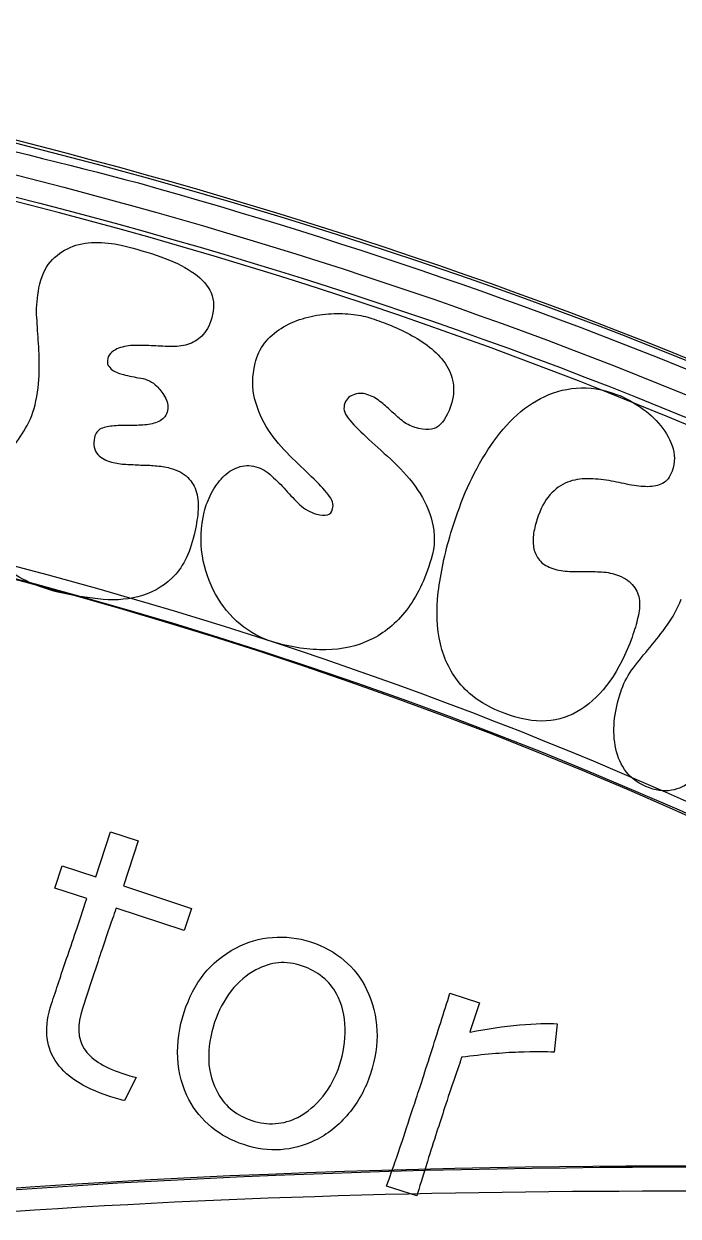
# Model space of a CAD drawing. Extents: x -1 to 139, y 0 to 188.
# Drawn here: x 106.86 to 119.6, y 114.92 to 138.14 of the extents above; entities that cross this region are included whole.
import ezdxf

# ---------------------------------------------------------------- set-up
doc = ezdxf.new("R2010")
doc.units = 0
for name, color, linetype in [('Back_Silk', 7, 'CONTINUOUS'), ('Edge', 7, 'CONTINUOUS'), ('Infill', 7, 'CONTINUOUS')]:
    doc.layers.add(name, color=color, linetype=linetype)

msp = doc.modelspace()

# ---------------------------------------------------------------- linework, layer by layer
at = {"layer": 'Back_Silk', "color": 7}
for points in [[(108.753785, 133.829688), (108.753789, 133.82969)], [(113.558694, 132.426952), (113.558697, 132.426963)], [(115.176933, 128.226816), (115.176885, 128.226842)], [(113.008094, 117.860405)], [(109.043914, 117.620548)], [(113.610419, 117.691358)]]:
    msp.add_lwpolyline(points, close=True, dxfattribs=at)
for points in [[(118.485006, 125.133952), (118.501638, 125.179628)], [(108.083804, 121.105877), (107.46032, 121.310648), (107.602929, 121.74486), (108.259817, 121.529118), (108.548692, 122.408676), (109.086812, 122.23194), (108.797938, 121.352382), (110.126556, 120.916023), (109.983947, 120.481811), (108.655329, 120.91817)], [(108.303861, 119.886485), (108.178317, 119.50423), (108.001579, 118.966103)], [(115.158964, 119.263207), (115.734204, 119.074281), (115.548934, 118.510176), (115.551518, 118.505223)], [(117.245602, 118.66835), (117.185916, 118.112332)], [(108.764355, 117.708259), (108.923938, 117.655847)], [(109.04391, 117.620536), (108.822323, 117.171147)], [(114.511539, 115.31497), (113.925174, 115.50755)]]:
    msp.add_lwpolyline(points, dxfattribs=at)
for points in [[(107.372977, 133.502733), (107.482967, 133.630945), (107.612168, 133.726099), (107.7606, 133.787953)], [(107.7606, 133.787953), (107.90902, 133.849797), (108.068974, 133.882473), (108.240237, 133.885764)], [(108.240237, 133.885764), (108.41557, 133.888137), (108.586847, 133.8694), (108.753785, 133.829688)], [(108.753795, 133.829728), (109.034724, 133.762901), (109.292834, 133.688164), (109.527818, 133.606124)], [(109.527818, 133.606124), (109.762807, 133.524078), (109.960569, 133.428621), (110.120803, 133.320572)], [(107.153588, 133.000153), (107.194964, 133.2106), (107.267923, 133.378163), (107.372977, 133.502733)], [(110.120803, 133.320572), (110.286146, 133.216013), (110.406389, 133.093547), (110.481559, 132.953785)], [(107.107977, 132.480289), (107.103421, 132.648439), (107.118522, 132.821752), (107.153588, 133.000153)], [(110.481559, 132.953785), (110.556751, 132.813975), (110.573654, 132.655574), (110.532869, 132.478579)], [(107.1406, 131.978665), (107.128369, 132.148603), (107.117475, 132.315797), (107.107977, 132.480289)], [(110.532869, 132.478579), (110.494188, 132.310687), (110.434643, 132.18188), (110.354566, 132.092119)], [(111.869337, 132.211585), (111.996442, 132.292042), (112.134621, 132.354719), (112.283834, 132.399424)], [(112.283834, 132.399424), (112.433039, 132.44413), (112.583192, 132.473721), (112.734142, 132.488166)], [(112.734142, 132.488166), (112.885083, 132.502611), (113.030756, 132.503663), (113.170972, 132.491364)], [(113.170972, 132.491364), (113.316386, 132.482388), (113.445706, 132.460866), (113.558694, 132.426952)], [(113.558747, 132.427001), (113.66364, 132.395522), (113.781525, 132.355056), (113.912119, 132.305476)], [(111.548525, 131.923979), (111.640445, 132.038594), (111.747352, 132.134524), (111.869337, 132.211585)], [(113.912119, 132.305476), (114.046774, 132.254662), (114.182946, 132.193257), (114.320461, 132.121239)], [(107.15794, 131.437312), (107.158608, 131.628286), (107.152803, 131.808723), (107.1406, 131.978665)], [(110.083838, 131.909767), (109.982389, 131.873408), (109.870693, 131.856363), (109.748625, 131.858519)], [(110.354566, 132.092119), (110.27952, 132.005833), (110.189278, 131.945096), (110.083838, 131.909767)], [(111.364335, 131.533139), (111.400419, 131.682444), (111.461697, 131.812777), (111.548525, 131.923979)], [(114.320461, 132.121239), (114.459202, 132.0537), (114.590032, 131.973579), (114.712772, 131.880992)], [(81.560466, 128.987392), (87.560466, 131.787392), (111.660466, 128.987392), (129.060468, 117.78739)], [(108.574522, 131.745717), (108.52988, 131.71333), (108.502286, 131.672039), (108.491664, 131.62189)], [(108.704176, 131.822263), (108.663353, 131.808169), (108.620126, 131.782664), (108.574522, 131.745717)], [(109.025836, 131.880527), (108.907971, 131.880673), (108.800715, 131.861212), (108.704176, 131.822263)], [(109.384086, 131.871034), (109.263123, 131.877225), (109.143697, 131.880423), (109.025836, 131.880527)], [(109.748625, 131.858519), (109.630552, 131.859654), (109.509049, 131.863884), (109.384086, 131.871034)], [(114.712772, 131.880992), (114.840782, 131.7916), (114.947402, 131.68908), (115.032544, 131.573742)], [(107.092808, 130.799825), (107.139447, 131.03299), (107.161254, 131.245413), (107.15794, 131.437312)], [(108.491664, 131.62189), (108.481051, 131.571736), (108.484298, 131.527834), (108.501443, 131.490177)], [(108.501443, 131.490177), (108.523512, 131.456119), (108.550515, 131.425661), (108.582441, 131.398774)], [(111.358035, 130.825569), (111.301394, 131.043866), (111.303148, 131.279799), (111.364335, 131.533139)], [(115.032544, 131.573742), (115.118969, 131.462856), (115.177271, 131.338878), (115.207568, 131.202003)], [(108.582441, 131.398774), (108.615336, 131.376457), (108.651168, 131.358194), (108.689962, 131.343977)], [(108.689962, 131.343977), (108.732723, 131.328789), (108.769999, 131.317306), (108.801808, 131.309536)], [(108.801808, 131.309536), (108.90518, 131.284289), (109.017419, 131.261487), (109.138618, 131.241007)], [(109.138618, 131.241007), (109.259808, 131.220526), (109.363563, 131.168123), (109.449591, 131.083988)], [(115.207568, 131.202003), (115.243148, 131.068257), (115.238089, 130.923394), (115.192865, 130.767283)], [(109.449591, 131.083988), (109.500998, 131.032607), (109.552772, 130.964247), (109.604765, 130.878939)], [(116.922401, 130.84573), (117.139143, 130.960723), (117.370996, 131.027902), (117.617377, 131.046707)], [(117.617377, 131.046707), (117.869123, 131.068477), (118.137265, 131.026391), (118.420073, 130.919768)], [(106.893182, 130.264438), (106.984976, 130.415688), (107.051666, 130.594133), (107.092808, 130.799825)], [(109.604765, 130.878939), (109.660728, 130.792612), (109.678309, 130.703986), (109.657801, 130.613118)], [(111.622703, 130.230266), (111.504105, 130.413401), (111.415795, 130.611741), (111.358035, 130.825569)], [(113.268202, 130.91315), (113.182514, 130.880712), (113.126728, 130.814937), (113.100625, 130.716043)], [(113.541389, 130.925036), (113.450166, 130.952842), (113.359027, 130.94888), (113.268202, 130.91315)], [(113.79432, 130.789119), (113.720921, 130.850674), (113.636566, 130.89602), (113.541389, 130.925036)], [(114.008158, 130.605973), (113.940226, 130.670985), (113.868942, 130.732046), (113.79432, 130.789119)], [(115.192865, 130.767283), (115.128286, 130.544331), (115.04287, 130.391599), (114.937248, 130.309015)], [(116.327729, 130.391112), (116.508825, 130.583455), (116.707006, 130.735152), (116.922401, 130.84573)], [(118.420073, 130.919768), (118.539535, 130.874732), (118.673079, 130.804212), (118.820097, 130.708016)], [(109.657801, 130.613118), (109.636265, 130.517701), (109.587784, 130.450823), (109.512492, 130.412336)], [(113.100625, 130.716043), (113.078071, 130.630602), (113.114087, 130.532598), (113.20806, 130.421712)], [(114.225193, 130.413626), (114.152376, 130.475614), (114.080037, 130.539724), (114.008158, 130.605973)], [(118.820097, 130.708016), (118.972606, 130.614663), (119.10661, 130.500435), (119.221744, 130.365707)], [(108.617896, 130.311513), (108.521468, 130.306354), (108.436897, 130.288484), (108.364233, 130.258119)], [(108.936827, 130.319354), (108.825566, 130.322965), (108.719238, 130.320349), (108.617896, 130.311513)], [(109.251631, 130.334284), (109.15401, 130.325204), (109.049089, 130.320293), (108.936827, 130.319354)], [(109.512492, 130.412336), (109.441138, 130.372851), (109.354196, 130.346881), (109.251631, 130.334284)], [(113.20806, 130.421712), (113.306037, 130.309568), (113.429853, 130.184615), (113.579407, 130.046095)], [(114.477945, 130.282024), (114.383466, 130.312285), (114.299258, 130.356115), (114.225193, 130.413626)], [(114.937248, 130.309015), (114.835458, 130.22506), (114.68261, 130.216466), (114.477945, 130.282024)], [(115.841826, 129.756762), (115.98617, 129.991633), (116.147981, 130.203202), (116.327729, 130.391112)], [(119.221744, 130.365707), (119.342362, 130.2338), (119.43025, 130.086821), (119.485447, 129.925245)], [(106.606307, 129.841666), (106.706642, 129.976823), (106.802285, 130.11774), (106.893182, 130.264438)], [(108.23504, 130.088009), (108.205023, 129.946692), (108.226898, 129.836049), (108.300336, 129.755951)], [(108.364233, 130.258119), (108.295487, 130.226795), (108.252467, 130.170058), (108.23504, 130.088009)], [(112.034197, 129.735929), (111.883492, 129.885825), (111.746362, 130.050527), (111.622703, 130.230266)], [(113.579407, 130.046095), (113.733982, 129.910957), (113.897379, 129.762587), (114.068854, 129.601107)], [(119.485447, 129.925245), (119.54612, 129.766412), (119.545732, 129.60196), (119.485253, 129.4318)], [(108.300336, 129.755951), (108.374771, 129.680416), (108.462692, 129.630232), (108.564301, 129.605284)], [(108.564301, 129.605284), (108.658092, 129.582255), (108.75187, 129.568667), (108.845707, 129.564509)], [(112.461844, 129.320579), (112.331025, 129.446605), (112.189029, 129.584688), (112.034197, 129.735929)], [(114.068854, 129.601107), (114.244288, 129.438333), (114.397457, 129.25977), (114.52824, 129.065846)], [(115.457097, 129.013381), (115.569412, 129.274015), (115.697484, 129.521896), (115.841826, 129.756762)], [(108.845707, 129.564509), (108.943451, 129.55935), (109.03925, 129.554604), (109.133116, 129.550106)], [(109.133116, 129.550106), (109.227993, 129.550184), (109.321883, 129.545566), (109.414748, 129.536229)], [(109.414748, 129.536229), (109.512544, 129.530451), (109.608301, 129.515408), (109.701938, 129.49113)], [(109.701938, 129.49113), (109.854097, 129.451686), (109.970106, 129.389914), (110.0498, 129.306296)], [(110.733911, 129.31072), (110.822323, 129.402361), (110.921064, 129.466988), (111.030088, 129.504483)], [(111.030088, 129.504483), (111.140202, 129.546497), (111.255895, 129.550603), (111.376811, 129.51671)], [(111.376811, 129.51671), (111.493819, 129.48391), (111.597635, 129.423139), (111.68796, 129.334541)], [(119.485253, 129.4318), (119.443383, 129.314008), (119.381528, 129.234167), (119.300011, 129.192102)], [(110.0498, 129.306296), (110.134442, 129.22618), (110.192155, 129.128939), (110.222975, 129.014738)], [(110.509369, 128.995625), (110.571777, 129.118539), (110.646583, 129.223597), (110.733911, 129.31072)], [(111.68796, 129.334541), (111.783312, 129.249359), (111.874738, 129.157782), (111.96219, 129.059868)], [(112.785783, 128.976662), (112.704213, 129.078827), (112.596298, 129.193651), (112.461844, 129.320579)], [(117.44704, 129.214316), (117.322517, 129.166576), (117.209134, 129.084855), (117.106874, 128.969353)], [(117.836753, 129.283877), (117.701526, 129.285322), (117.571544, 129.262056), (117.44704, 129.214316)], [(118.25142, 129.245279), (118.114135, 129.268143), (117.975864, 129.281009), (117.836753, 129.283877)], [(118.647165, 129.16669), (118.520638, 129.196188), (118.388696, 129.222415), (118.25142, 129.245279)], [(119.011363, 129.127865), (118.900436, 129.127042), (118.779098, 129.14005), (118.647165, 129.16669)], [(119.300011, 129.192102), (119.218471, 129.150017), (119.122279, 129.12869), (119.011363, 129.127865)], [(110.222975, 129.014738), (110.253796, 128.900526), (110.262684, 128.77289), (110.249783, 128.631794)], [(110.373751, 128.634613), (110.402895, 128.756875), (110.448042, 128.877248), (110.509369, 128.995625)], [(111.96219, 129.059868), (112.049642, 128.961954), (112.139869, 128.867849), (112.232895, 128.777515)], [(112.873691, 128.695286), (112.896525, 128.780582), (112.867391, 128.874451), (112.785783, 128.976662)], [(114.52824, 129.065846), (114.662919, 128.87064), (114.75834, 128.660722), (114.814887, 128.436549)], [(115.176893, 128.226884), (115.255409, 128.489193), (115.348671, 128.751447), (115.457097, 129.013381)], [(117.106874, 128.969353), (117.006007, 128.858221), (116.921816, 128.696685), (116.853676, 128.484781)], [(112.232895, 128.777515), (112.330957, 128.690547), (112.439597, 128.629261), (112.559122, 128.593503)], [(112.559122, 128.593503), (112.736376, 128.54047), (112.841213, 128.573972), (112.873691, 128.695286)], [(110.249783, 128.631794), (110.237959, 128.495223), (110.213176, 128.347717), (110.175532, 128.189164)], [(110.336039, 127.784326), (110.29256, 128.061299), (110.304656, 128.344803), (110.373751, 128.634613)], [(114.814887, 128.436549), (114.875299, 128.211027), (114.867196, 127.971563), (114.792062, 127.717849)], [(116.853676, 128.484781), (116.821033, 128.383266), (116.79751, 128.283351), (116.78302, 128.18508)], [(110.175532, 128.189164), (110.086315, 127.813312), (109.942361, 127.533771), (109.745588, 127.350221)], [(114.932137, 127.075624), (114.976004, 127.442723), (115.057185, 127.82674), (115.176933, 128.226816)], [(116.78302, 128.18508), (116.773715, 128.089838), (116.776817, 127.999939), (116.792131, 127.915383)], [(110.5925, 127.033667), (110.466285, 127.261738), (110.380607, 127.51185), (110.336039, 127.784326)], [(114.792062, 127.717849), (114.673478, 127.317421), (114.512902, 126.986936), (114.312696, 126.726084)], [(116.792131, 127.915383), (116.812717, 127.833833), (116.848868, 127.761338), (116.900565, 127.697809)], [(106.907535, 127.292314), (106.718104, 127.384161), (106.555737, 127.502545), (106.420224, 127.6479)], [(116.900565, 127.697809), (116.952283, 127.634263), (117.02741, 127.584196), (117.12605, 127.547317)], [(117.12605, 127.547317), (117.228486, 127.509018), (117.334016, 127.486566), (117.442851, 127.479922)], [(117.442851, 127.479922), (117.556954, 127.476208), (117.669967, 127.475176), (117.781922, 127.47662)], [(107.523081, 127.075269), (107.30586, 127.127322), (107.100799, 127.199572), (106.907535, 127.292314)], [(109.745588, 127.350221), (109.552495, 127.16554), (109.330665, 127.043424), (109.079706, 126.983223)], [(117.781922, 127.47662), (117.893878, 127.478168), (118.004431, 127.474969), (118.113525, 127.467025)], [(118.113525, 127.467025), (118.227922, 127.462072), (118.338238, 127.438466), (118.444218, 127.39636)], [(118.444218, 127.39636), (118.5767, 127.343729), (118.673314, 127.274959), (118.733895, 127.190649)], [(108.299844, 126.943118), (108.029576, 126.971987), (107.770804, 127.015909), (107.523081, 127.075269)], [(111.071305, 126.449594), (110.878259, 126.61111), (110.718729, 126.805569), (110.5925, 127.033667)], [(114.974192, 126.068444), (114.902761, 126.372687), (114.888271, 126.708495), (114.932137, 127.075624)], [(118.733895, 127.190649), (118.799812, 127.109161), (118.837725, 127.016328), (118.847724, 126.912356)], [(109.079706, 126.983223), (108.832489, 126.922029), (108.572889, 126.90876), (108.299844, 126.943118)], [(118.847724, 126.912356), (118.859306, 126.812709), (118.849372, 126.701854), (118.818114, 126.579694)], [(119.389833, 126.432751), (119.50105, 126.581595), (119.591692, 126.749133), (119.661136, 126.935623)], [(114.312696, 126.726084), (114.112406, 126.465124), (113.880207, 126.272949), (113.616431, 126.148662)], [(118.818114, 126.579694), (118.792217, 126.460331), (118.754825, 126.33322), (118.706042, 126.198232)], [(111.708184, 126.104789), (111.476296, 126.17334), (111.26436, 126.288072), (111.071305, 126.449594)], [(119.056441, 126.000866), (119.171142, 126.138392), (119.282309, 126.282338), (119.389833, 126.432751)], [(112.739055, 125.952287), (112.417587, 125.945374), (112.074717, 125.996436), (111.708184, 126.104789)], [(113.616431, 126.148662), (113.351281, 126.019864), (113.059295, 125.954758), (112.739055, 125.952287)], [(118.706042, 126.198232), (118.46232, 125.523824), (118.127384, 125.055468), (117.71063, 124.789692)], [(115.3762, 125.264084), (115.178435, 125.492015), (115.044295, 125.759661), (114.974192, 126.068444)], [(118.731723, 125.602479), (118.835103, 125.734856), (118.943323, 125.867691), (119.056441, 126.000866)], [(118.501638, 125.179628), (118.557068, 125.331873), (118.633609, 125.472913), (118.731723, 125.602479)], [(116.231954, 124.707337), (115.861169, 124.846143), (115.576252, 125.030419), (115.3762, 125.264084)], [(118.366604, 124.619864), (118.390747, 124.800103), (118.430068, 124.971484), (118.485006, 125.133952)], [(117.71063, 124.789692), (117.29487, 124.517397), (116.805821, 124.492508), (116.231954, 124.707337)], [(118.377508, 124.089326), (118.348247, 124.256944), (118.344487, 124.433802), (118.366604, 124.619864)], [(118.557074, 123.6221), (118.465106, 123.761715), (118.40517, 123.917344), (118.377508, 124.089326)], [(118.975671, 123.290654), (118.791998, 123.370842), (118.652629, 123.480932), (118.557074, 123.6221)], [(119.858227, 123.398579), (119.748415, 123.301253), (119.620158, 123.240126), (119.473351, 123.214685)], [(119.473351, 123.214685), (119.328337, 123.183351), (119.162879, 123.208907), (118.975671, 123.290654)], [(107.692257, 119.93934), (107.800522, 120.251892), (107.931038, 120.640738), (108.083804, 121.105877)], [(108.655329, 120.91817), (108.638265, 120.866214), (108.584945, 120.712412), (108.495369, 120.456764)], [(108.495369, 120.456764), (108.408326, 120.200285), (108.34449, 120.010192), (108.303861, 119.886485)], [(110.990678, 120.142926), (111.213328, 120.261673), (111.449786, 120.330657), (111.700053, 120.349879)], [(111.700053, 120.349879), (111.951126, 120.371578), (112.199133, 120.342204), (112.444074, 120.261758)], [(110.366652, 119.632469), (110.534539, 119.843209), (110.742548, 120.013361), (110.990678, 120.142926)], [(112.444074, 120.261758), (112.701385, 120.177249), (112.919736, 120.057568), (113.099127, 119.902715)], [(107.398363, 119.057318), (107.48856, 119.331948), (107.586525, 119.625955), (107.692257, 119.93934)], [(111.817115, 119.855051), (111.673055, 119.84206), (111.526262, 119.795707), (111.376736, 119.71599)], [(112.289277, 119.790435), (112.118562, 119.846503), (111.961174, 119.868042), (111.817115, 119.855051)], [(113.099127, 119.902715), (113.2818, 119.749524), (113.426749, 119.560756), (113.533972, 119.33641)], [(109.979575, 118.892063), (110.073022, 119.17659), (110.202048, 119.423392), (110.366652, 119.632469)], [(111.376736, 119.71599), (111.201727, 119.625452), (111.041746, 119.488864), (110.896793, 119.306226)], [(112.675632, 119.577203), (112.561561, 119.672228), (112.432776, 119.743305), (112.289277, 119.790435)], [(112.950079, 119.248598), (112.884461, 119.374307), (112.792979, 119.483842), (112.675632, 119.577203)], [(110.896793, 119.306226), (110.75431, 119.122776), (110.646502, 118.919714), (110.573369, 118.697042)], [(113.116094, 118.577343), (113.114195, 118.821918), (113.058856, 119.04567), (112.950079, 119.248598)], [(113.533972, 119.33641), (113.657816, 119.079195), (113.725286, 118.813085), (113.736383, 118.538079)], [(114.786133, 118.090523), (114.919302, 118.504538), (115.043579, 118.895432), (115.158964, 119.263207)], [(107.46748, 117.953285), (107.277575, 118.251384), (107.254536, 118.619395), (107.398363, 119.057318)], [(108.001579, 118.966103), (107.895943, 118.644464), (107.906153, 118.383455), (108.032208, 118.183076)], [(109.856272, 118.003353), (109.841776, 118.301403), (109.882877, 118.59764), (109.979575, 118.892063)], [(110.573369, 118.697042), (110.490485, 118.444679), (110.45245, 118.199514), (110.459264, 117.961549)], [(116.51442, 118.645355), (116.824763, 118.672257), (117.06849, 118.679922), (117.245602, 118.66835)], [(113.008093, 117.860404), (113.084476, 118.092973), (113.120477, 118.331952), (113.116094, 118.577343)], [(113.736383, 118.538079), (113.748292, 118.265548), (113.706304, 117.983307), (113.610419, 117.691358)], [(115.551518, 118.505223), (115.883104, 118.571745), (116.204071, 118.618456), (116.51442, 118.645355)], [(108.032208, 118.183076), (108.159083, 117.985168), (108.403131, 117.826896), (108.764355, 117.708259)], [(110.07479, 117.191508), (109.946077, 117.433877), (109.873238, 117.704492), (109.856272, 118.003353)], [(110.459264, 117.961549), (110.466897, 117.726055), (110.530881, 117.503576), (110.651215, 117.294111)], [(114.473025, 117.124359), (114.548596, 117.354454), (114.652965, 117.676509), (114.786133, 118.090523)], [(115.386548, 118.016675), (115.37761, 117.989459), (115.335307, 117.86493), (115.259641, 117.64309)], [(116.491689, 118.114204), (116.177979, 118.102113), (115.809599, 118.069603), (115.386548, 118.016675)], [(117.185916, 118.112332), (117.039278, 118.12486), (116.807868, 118.125484), (116.491689, 118.114204)], [(108.514354, 117.259978), (108.007156, 117.426558), (107.658198, 117.65766), (107.46748, 117.953285)], [(112.687108, 117.258642), (112.827966, 117.437144), (112.934961, 117.637731), (113.008094, 117.860405)], [(108.923938, 117.655847), (108.986631, 117.637993), (109.026623, 117.626227), (109.043914, 117.620548)], [(113.610419, 117.691358), (113.516159, 117.404357), (113.374006, 117.146791), (113.183959, 116.918661)], [(115.259641, 117.64309), (115.184787, 117.423723), (115.116076, 117.218785), (115.053507, 117.028276)], [(110.651215, 117.294111), (110.719264, 117.175825), (110.80866, 117.072458), (110.919403, 116.984007)], [(108.689995, 117.206397), (108.622381, 117.225867), (108.563834, 117.243728), (108.514354, 117.259978)], [(108.822323, 117.171147), (108.80422, 117.174356), (108.760111, 117.186106), (108.689995, 117.206397)], [(110.514463, 116.652399), (110.333453, 116.802303), (110.186896, 116.982006), (110.07479, 117.191508)], [(112.193592, 116.845113), (112.381745, 116.942297), (112.54625, 117.08014), (112.687108, 117.258642)], [(114.069289, 115.92071), (114.151552, 116.15409), (114.286131, 116.555306), (114.473025, 117.124359)], [(128.360468, 115.68739), (128.160468, 115.68739), (106.660466, 116.88739), (90.260466, 113.18739)], [(110.919403, 116.984007), (111.030959, 116.898032), (111.157252, 116.831885), (111.29828, 116.785567)], [(111.759308, 116.724608), (111.91326, 116.734349), (112.058022, 116.774518), (112.193592, 116.845113)], [(113.183959, 116.918661), (112.996383, 116.689718), (112.77563, 116.514157), (112.521702, 116.391979)], [(115.053507, 117.028276), (114.957622, 116.736327), (114.846393, 116.389115), (114.719822, 115.986639)], [(111.143482, 116.314241), (110.905964, 116.392249), (110.696291, 116.504968), (110.514463, 116.652399)], [(111.29828, 116.785567), (111.454149, 116.734375), (111.607825, 116.714055), (111.759308, 116.724608)], [(112.521702, 116.391979), (112.307217, 116.289738), (112.086363, 116.230704), (111.85914, 116.214878)], [(111.85914, 116.214878), (111.634393, 116.198238), (111.39584, 116.231358), (111.143482, 116.314241)], [(113.925174, 115.50755), (113.938989, 115.549613), (113.987027, 115.687333), (114.069289, 115.92071)], [(114.719822, 115.986639), (114.595593, 115.583394), (114.526166, 115.359504), (114.511539, 115.31497)]]:
    msp.add_open_spline(points, degree=3, dxfattribs=at)
at = {"layer": 'Edge', "color": 7}
msp.add_open_spline([(101.363603, 137.113727), (112.619493, 134.76469), (123.786183, 130.938782), (133.348973, 124.435668)], degree=3, dxfattribs=at)
at = {"layer": 'Infill', "color": 7}
for points in [[(91.69677, 138.141682), (97.594487, 137.862387), (103.39546, 136.519444), (109.09512, 135.043365)], [(131.10805, 124.554724), (119.70979, 131.523459), (106.65754, 135.58611), (93.421887, 137.088276)], [(101.44917, 137.033004), (112.70507, 134.683967), (123.87176, 130.858059), (133.43454, 124.354945)], [(100.97156, 136.052217), (112.04481, 133.871175), (122.93983, 130.041285), (132.41616, 123.828255)], [(109.09512, 135.043365), (117.52018, 132.674786), (125.79072, 129.346844), (133.03476, 124.381534)], [(81.425742, 129.011026), (87.425742, 131.811026), (111.52574, 129.011026), (128.92574, 117.811024)], [(128.79594, 118.15822), (119.59929, 123.972982), (109.0803, 127.545141), (98.38211, 129.371057)], [(128.22574, 115.711024), (128.02574, 115.711024), (106.52574, 116.911024), (90.125742, 113.211024)], [(93.036783, 113.370438), (102.62166, 115.104421), (112.38073, 115.498386), (122.10294, 115.397353)]]:
    msp.add_open_spline(points, degree=3, dxfattribs=at)
at = {"layer": 'Infill', "color": 1}
msp.add_open_spline([(105.357715, 135.531869), (115.102425, 133.198362), (124.609291, 129.501788), (132.982719, 123.945931)], degree=3, dxfattribs=at)

doc.saveas('drawing.dxf')
